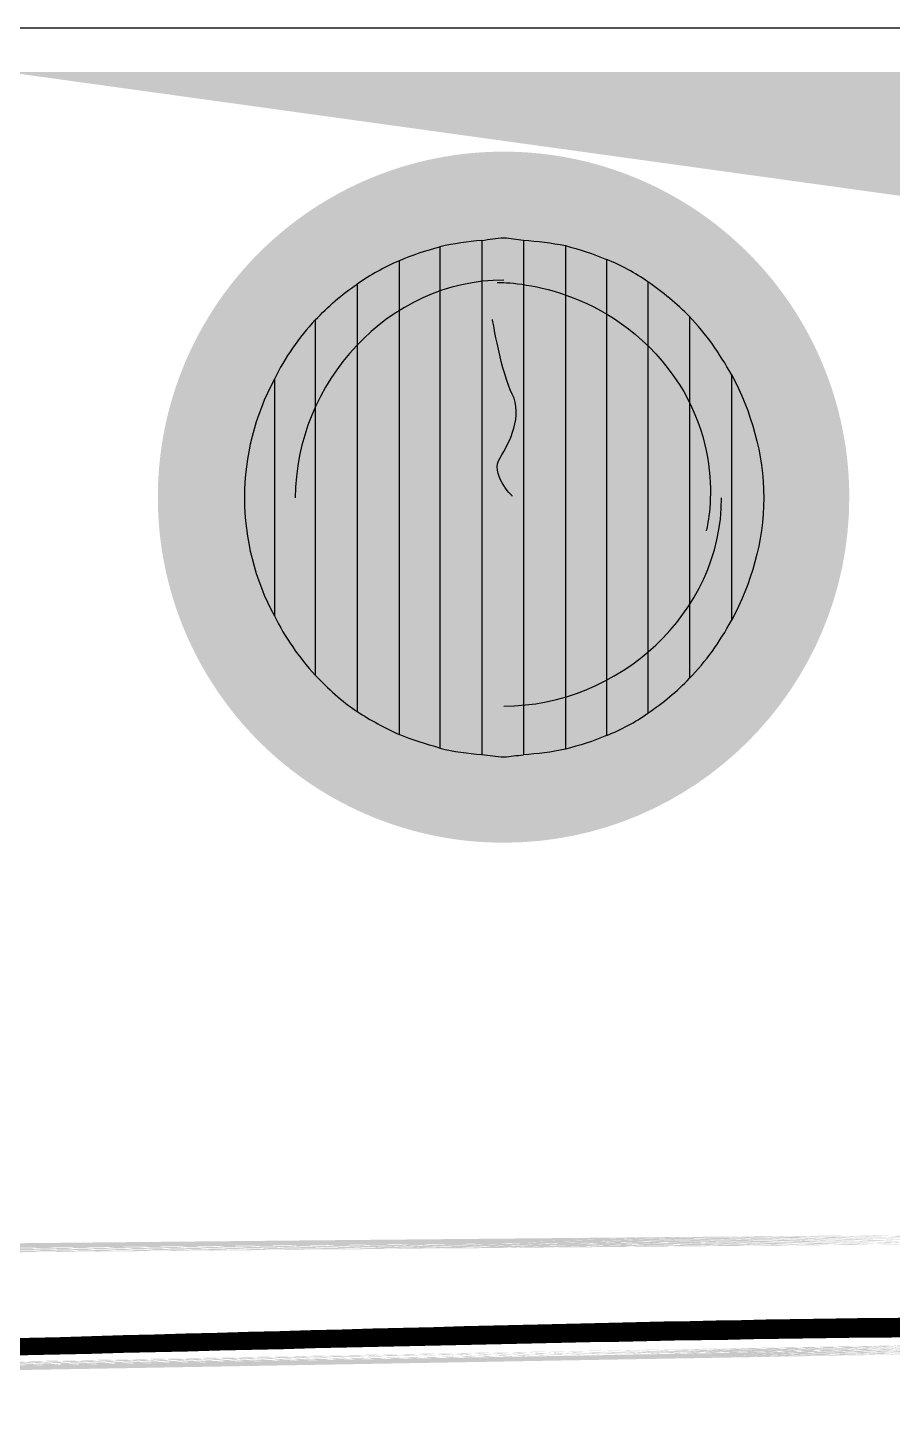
# Model space of a CAD drawing. Header units: millimetres. Extents: x 1111 to 1333, y -447 to -319.
# Drawn here: x 1281.4151 to 1281.5799, y -442.0168 to -441.7529 of the extents above; entities that cross this region are included whole.
import ezdxf

# ---------------------------------------------------------------- set-up
doc = ezdxf.new("R2010")
doc.units = ezdxf.units.MM

# ---------------------------------------------------------------- blocks, each defined once
blk = doc.blocks.new('scanne')
at = {"transparency": 33554559}
h = blk.add_hatch(color=256, dxfattribs=at)
h.paths.add_polyline_path([(0.3979454049256219, 0.4791329644069721, 0.000348593503615), (1.12273494491842, 0.4778556414512423)], flags=0)
h.paths.add_polyline_path([(1.122734944931153, 0.4778556414512423, 0.0003490594145766), (1.847615722274667, 0.4791329644067446)], flags=0)
h.paths.add_polyline_path([(2.39887181502695, 0.8779770573146379), (2.212337044821879, 0.8779770573146379)], flags=0)
h.paths.add_polyline_path([(2.201206087637046, 0.8731870962308221), (2.172420702457429, 0.8426225826488007)], flags=0)
h.paths.add_polyline_path([(2.163160111029128, 0.8423488705866475), (2.129493527411568, 0.8734608082927479)], flags=0)
h.paths.add_polyline_path([(2.118225714195659, 0.8779770573146379), (1.932101512083363, 0.8779770573146379)], flags=0)
h.paths.add_polyline_path([(1.932101512083363, 0.8779770573146379, 0.3081533001647686), (1.925076235826736, 0.8731870962310495)], flags=0)
h.paths.add_polyline_path([(1.925076235827646, 0.8731870962308221), (1.924346336995995, 0.8669829561604274)], flags=0)
h.paths.add_polyline_path([(1.122734944960257, 0.7356011664344351, 0.0084323488305773), (1.692694695249656, 0.7471883103894471)], flags=0)
h.paths.add_polyline_path([(0.5529576693777472, 0.7471883103892197, 0.008435613470143), (1.122734944959347, 0.7356011664344351)], flags=0)
h.paths.add_polyline_path([(0.3212147902770539, 0.8669829561604274), (0.3205305101221256, 0.8731870962308221)], flags=0)
h.paths.add_polyline_path([(0.3134596151887763, 0.8779770573146379), (0.1274266504312891, 0.8779770573146379)], flags=0)
h.paths.add_polyline_path([(0.1160675998614806, 0.8734608082927479), (0.0824922535982751, 0.8423488705866475)], flags=0)
h.paths.add_polyline_path([(0.0730491874612653, 0.8426225826488007), (0.0444006583127248, 0.8731870962308221)], flags=0)
h.paths.add_polyline_path([(0.0333153198046148, 0.8779770573146379), (-0.1532650690771788, 0.8779770573146379)], flags=0)
h = blk.add_hatch(color=256, dxfattribs=at)
h.paths.add_polyline_path([(0.3979454049533615, 0.4839229254905604, 0.0004730256474262), (1.122689326269892, 0.4821894157651059)], flags=0)
h.paths.add_polyline_path([(1.122689326280351, 0.4821894157651059, 0.0004736602843846), (1.84761572229695, 0.4839229254905604)], flags=0)
h.paths.add_polyline_path([(2.389884935659893, 0.8779770573146379), (2.212337044821879, 0.8779770573146379)], flags=0)
h.paths.add_polyline_path([(2.201206087637046, 0.8731870962308221), (2.172375083780252, 0.8426225826488007)], flags=0)
h.paths.add_polyline_path([(2.163114492351496, 0.8423488705866475), (2.129493527411568, 0.8734608082927479)], flags=0)
h.paths.add_polyline_path([(2.118225714195659, 0.8779770573146379), (1.932101512083363, 0.8779770573146379)], flags=0)
h.paths.add_polyline_path([(1.932101512083363, 0.8779770573144104, 0.3114678950838856), (1.925076235826736, 0.8731870962308221)], flags=0)
h.paths.add_polyline_path([(1.925076235827646, 0.8731870962308221), (1.924346336995995, 0.8669829561604274)], flags=0)
h.paths.add_polyline_path([(1.122689326282625, 0.7356011664344351, 0.008432043201291), (1.692694695248292, 0.7471883103894471)], flags=0)
h.paths.add_polyline_path([(0.5529576693786566, 0.7471883103892197, 0.0084359193756812), (1.12268932628126, 0.7356011664344351)], flags=0)
h.paths.add_polyline_path([(0.3211691716003315, 0.8669829561604274), (0.3204848914454033, 0.8731870962308221)], flags=0)
h.paths.add_polyline_path([(0.3134596151887763, 0.8779770573146379), (0.1274266504312891, 0.8779770573146379)], flags=0)
h.paths.add_polyline_path([(0.1160675998614806, 0.8734608082927479), (0.0824922535982751, 0.8423488705866475)], flags=0)
h.paths.add_polyline_path([(0.0730491874612653, 0.8426225826488007), (0.0444006583127248, 0.8731870962308221)], flags=0)
h.paths.add_polyline_path([(0.0333153198046148, 0.8779770573146379), (-0.1443238083877532, 0.8779770573146379)], flags=0)
h = blk.add_hatch(color=256, dxfattribs=at)
h.paths.add_polyline_path([(0.3979317193836778, 0.4933659916271154, 0.0006971800122096), (1.122721259380114, 0.4908113457158834)], flags=0)
h.paths.add_polyline_path([(1.122721259380114, 0.4908113457161108, 0.000697834992868), (1.847647655395803, 0.4933659916273428)], flags=0)
h.paths.add_polyline_path([(2.371897491323352, 0.8779770573146379), (2.212323359219453, 0.8779770573146379)], flags=0)
h.paths.add_polyline_path([(2.201238020710889, 0.8731870962308221), (2.172407016854549, 0.8426225826488007)], flags=0)
h.paths.add_polyline_path([(2.163146425425793, 0.8423488705866475), (2.129479841808688, 0.8734608082927479)], flags=0)
h.paths.add_polyline_path([(2.118212028592779, 0.8779770573146379), (1.932087826480483, 0.8779770573146379)], flags=0)
h.paths.add_polyline_path([(1.932087826480483, 0.8779770573146379, 0.3081533000660401), (1.925062550224311, 0.8731870962308221)], flags=0)
h.paths.add_polyline_path([(1.925062550224311, 0.8731870962308221), (1.92433265139266, 0.8669829561604274)], flags=0)
h.paths.add_polyline_path([(1.122721259357831, 0.7356011664344351, 0.0084333692875137), (1.692681009646321, 0.7471883103892197)], flags=0)
h.paths.add_polyline_path([(0.5529439837753217, 0.7471883103892197, 0.0084345923569916), (1.122721259357831, 0.7356011664344351)], flags=0)
h.paths.add_polyline_path([(0.3212011046737189, 0.8669829561604274), (0.3205168245187906, 0.8731870962308221)], flags=0)
h.paths.add_polyline_path([(0.3134459295863508, 0.8779770573146379), (0.1274129648279541, 0.8779770573146379)], flags=0)
h.paths.add_polyline_path([(0.1160995329353227, 0.8734608082927479), (0.08247856799494001, 0.8423488705866475)], flags=0)
h.paths.add_polyline_path([(0.07303550185838499, 0.8426225826488007), (0.0443869727098445, 0.8731870962308221)], flags=0)
h.paths.add_polyline_path([(0.0333016342017345, 0.8779770573146379), (-0.1263637352569731, 0.8779770573146379)], flags=0)
h = blk.add_hatch(color=256, dxfattribs=at)
h.paths.add_polyline_path([(1.932087826480483, 0.8779816191822646), (2.118212028592779, 0.8779816191822646)], flags=0)
h.paths.add_polyline_path([(2.129479841808688, 0.8734653701603747), (2.163146425425793, 0.8423534324545016)], flags=0)
h.paths.add_polyline_path([(2.172407016854549, 0.8426271445164275), (2.201238020710889, 0.8731916580986762)], flags=0)
h.paths.add_polyline_path([(2.212323359219453, 0.8779816191822646), (2.398903748100337, 0.8779816191822646)], flags=0)
h.paths.add_polyline_path([(2.40789062746694, 0.8687210277537359), (2.209723094630362, 0.8687210277537359), (2.182808075207731, 0.8416691522998007)], flags=0)
h.paths.add_polyline_path([(2.167343343709262, 0.8320892301317144, 0.2906914948054191), (2.182808075207731, 0.8416691522995733)], flags=0)
h.paths.add_polyline_path([(2.153155935166296, 0.8395250744815712, 0.2458405006243745), (2.167343343709262, 0.8320892301321691)], flags=0)
h.paths.add_polyline_path([(2.153155935165841, 0.8395250744811164), (2.119945538318233, 0.8695877826164633), (1.936284744763497, 0.8695877826164633)], flags=0)
for points in [[(1.965334718270014, 0.7884504037251645, 0.4143301439739579), (2.03125370651719, 0.7225770341540283), (2.03125370651719, 0.7225770341544832, 0.413954293628761), (2.097127076088554, 0.7884504037253919), (2.097127076088554, 0.7884504037253919, 0.4143301439729254), (2.03125370651719, 0.8543693919732503), (2.03125370651719, 0.8543693919732503, 0.4147058823525309)], [(2.031271953987697, 0.7235030932972677, 0.4135932124852321), (2.09618733134198, 0.7884640893282722), (2.096187331342889, 0.7884640893282722, 0.4139743812127353), (2.031271953988152, 0.8534707040364538), (2.031271953988152, 0.8534707040364538, 0.4144737087033286), (1.966265339279516, 0.7884640893282722), (1.966265339280425, 0.7884640893282722, 0.4140926449598459)], [(2.031271953988152, 0.7243880956307294, 0.4136087902299322), (2.09527495780253, 0.7884367181220568), (2.09527495780253, 0.7884367181222843, 0.4142624646361812), (2.031271953988152, 0.8525309592905614), (2.031271953988152, 0.8525309592905614, 0.414649254623312), (1.967223331496597, 0.7884367181222843), (1.967223331496597, 0.7884367181220568, 0.4139958273476677)], [(2.031244582781937, 0.725323278508995, 0.4136248183418445), (2.094335213056865, 0.7884595274606454), (2.09433521305732, 0.7884595274606454, 0.4141668870083412), (2.031244582782392, 0.8515957764122958), (2.031244582781937, 0.8515957764122958, 0.414709024980501), (1.968153952507918, 0.7884595274606454), (1.968153952507918, 0.7884595274606454, 0.4141671640991361)], [(2.031271953988152, 0.7262675851225141, 0.4139449065372689), (2.093404592045999, 0.7884458418575379), (2.093404592045999, 0.7884458418575379, 0.4143429915524161), (2.031271953988152, 0.8506697172692838), (2.031271953988152, 0.8506697172692838, 0.4147414265607005), (1.969093697253583, 0.7884458418575379), (1.969093697253583, 0.7884458418575379, 0.414343467308577)], [(2.031271953988152, 0.7271571493240572, 0.4140912705332664), (2.092492218506549, 0.7884686511961263), (2.092492218506095, 0.7884686511958992, 0.4145546551854581), (2.031271953988152, 0.8496432970371188), (2.031271953988152, 0.8496432970371188, 0.4148340917222554), (1.970051689469755, 0.7884686511958992), (1.970051689470665, 0.7884686511961263, 0.4143706155407492)], [(2.031271953988152, 0.7280923322023228, 0.4134214996290741), (2.091579844966645, 0.7884458418575379), (2.091579844966645, 0.7884458418575379, 0.4141453482721644), (2.031271953988152, 0.8487537328360303), (2.031271953988152, 0.8487537328360303, 0.4147125567345466), (1.970964063010114, 0.7884458418575379), (1.970964063010114, 0.7884458418575379, 0.4139888726594973)], [(2.031271953988152, 0.7290229532129615, 0.4137235074552691), (2.090667471427195, 0.7884640893282722), (2.090667471427195, 0.7884640893282722, 0.4138825177921602), (2.031271953988152, 0.8478596067668605), (2.031271953988152, 0.8478596067670878, 0.4144585546880162), (1.971876436549564, 0.7884640893282722), (1.971876436550473, 0.7884640893282722, 0.4142994795270417)], [(2.031271953988152, 0.7299581360907724, 0.4137728685750954), (2.089709479210114, 0.7884412799899109), (2.089709479210114, 0.7884412799899109, 0.4140654438934129), (2.031271953987697, 0.8469244238888222), (2.031271953988152, 0.8469244238888222, 0.414650856953371), (1.972834428766645, 0.7884412799899109), (1.972834428765736, 0.7884412799899109, 0.4143584027336341)], [(2.031271953988152, 0.7308477002923155, 0.413925950193904), (2.088797105670664, 0.7884640893282722), (2.088797105669755, 0.7884640893282722, 0.4139571768424941), (2.031271953988152, 0.8459892410103294), (2.031271953988152, 0.8459892410103294, 0.4142545911437252), (1.973746802306095, 0.7884640893282722), (1.973746802306095, 0.7884640893282722, 0.4142232328379519)], [(2.031271953988152, 0.7317874450382078, 0.4135119418519295), (2.087884732130305, 0.7884458418575379), (2.087884732130305, 0.7884458418575379, 0.4142828687106219), (2.031271953988152, 0.8450586199996905), (2.031271953988152, 0.8450586199999179, 0.4150544744109238), (1.974704794522722, 0.7884458418575379), (1.974704794522722, 0.7884458418575379, 0.4142834138764579)], [(1.97562629179788, 0.7884504037251645, 0.4143120133082871), (2.031281077723861, 0.732704380445739), (2.031281077723861, 0.732704380445739, 0.4140046769405422), (2.086935863648932, 0.7884504037253919), (2.086935863649841, 0.7884504037253919, 0.4143442622930977), (2.031281077723861, 0.8441051896511453), (2.031281077723861, 0.8441051896506905, 0.4146516727751132)], [(1.978253927593186, 0.7883682901065187, 0.4143719201297519), (2.031262830252899, 0.7353593874463514), (2.031262830252899, 0.7353593874463514, 0.4148386442038307), (2.084317351589788, 0.7883682901065187), (2.084317351590698, 0.7883682901067459, 0.4146603611362207), (2.031262830253808, 0.8414228114438628), (2.031262830252899, 0.8414228114440901, 0.4141934339191712)], [(2.018927539995502, 0.7883682901067459, 0.4151318634496856), (2.031290201459569, 0.7760056286435884), (2.031290201459569, 0.7760056286429063, 0.4129810994802356), (2.043698481599903, 0.7883682901067459), (2.043698481599903, 0.7883682901065187, 0.4136029411907531), (2.031290201459569, 0.8007765702475353), (2.031290201459569, 0.8007765702475353, 0.4157471242640077)]]:
    blk.add_hatch(color=256, dxfattribs=at).paths.add_polyline_path(points)
h = blk.add_hatch(color=256, dxfattribs=at)
h.paths.add_polyline_path([(1.991538086331047, 0.7883682901067459, 0.413748630346279), (2.031271953988152, 0.7486344224500954)], flags=0)
h.paths.add_polyline_path([(2.031271953988152, 0.7468552940474638, 0.4137362637331153), (2.072784950047434, 0.7883682901067459)], flags=0)
h.paths.add_polyline_path([(1.989713339252148, 0.7883682901067459, 0.4130973130171038), (2.031271953988152, 0.7468552940474638)], flags=0)
h.paths.add_polyline_path([(2.031271953988152, 0.829881286166028, 0.4139218355206807), (1.989713339251693, 0.7883682901067459)], flags=0)
h = blk.add_hatch(color=256, dxfattribs=at)
h.paths.add_polyline_path([(1.75336297377612, 0.6521007400751841, 0.0045207308033947), (1.755780763656503, 0.7388674637068107)], flags=0)
h.paths.add_polyline_path([(2.121688171782579, 0.6252313393292753, 0.0011251765678263), (1.803817230526647, 0.619620242059682)], flags=0)
h.paths.add_polyline_path([(2.121688171778941, 0.6252313393292753, 0.1465115325513632), (2.237012187204754, 0.6610420007650646)], flags=0)
h.paths.add_polyline_path([(2.121688171778941, 0.6478582031154474, 0.0549144206479546), (2.237012187204754, 0.6610420007650646)], flags=0)
h.paths.add_polyline_path([(2.121688171785763, 0.6478582031154474, 0.0007520427109599), (1.816590460073939, 0.6448929891112131)], flags=0)
h.paths.add_polyline_path([(1.788854304473488, 0.7447066543613801, 0.0068315138256343), (1.787485744164087, 0.6812054559936769)], flags=0)
h = blk.add_hatch(color=256, dxfattribs=at)
h.paths.add_polyline_path([(1.753490706071943, 0.652191977429311, 0.0042237114740628), (1.755862877275149, 0.7388674637065833)], flags=0)
h.paths.add_polyline_path([(2.121633429363782, 0.6253225766831747, 0.0011369116975774), (1.803853725462658, 0.6196658607366317)], flags=0)
h.paths.add_polyline_path([(2.121633429366056, 0.6253225766831747, 0.1465422272343393), (2.236683732730625, 0.6609051447339879)], flags=0)
h.paths.add_polyline_path([(2.121679048043233, 0.6477669657613206, 0.0550335022062858), (2.236683732730625, 0.6609051447339879)], flags=0)
h.paths.add_polyline_path([(2.121679048053238, 0.6477669657613206, 0.0007389381559305), (1.816490098996609, 0.6448473704342633)], flags=0)
h.paths.add_polyline_path([(1.788753943383426, 0.744661035684203, 0.0066144056081673), (1.787431001751201, 0.6812054559936769)], flags=0)
h = blk.add_hatch(color=256, dxfattribs=at)
h.paths.add_polyline_path([(1.753604752764886, 0.6522832147829832, 0.0043399684135269), (1.755931305290914, 0.7388674637068107)], flags=0)
h.paths.add_polyline_path([(2.121610620030196, 0.6254138140373016, 0.0011375672598247), (1.8039221534857, 0.6197570980907586)], flags=0)
h.paths.add_polyline_path([(2.121610620027922, 0.6254138140373016, 0.146557913443924), (2.236341592653161, 0.6607682887029114)], flags=0)
h.paths.add_polyline_path([(2.121610620027922, 0.6476757284076485, 0.0551575494776463), (2.236341592653161, 0.6607682887031388)], flags=0)
h.paths.add_polyline_path([(2.121610620037472, 0.6476757284076485, 0.0007400297223854), (1.816421670988574, 0.6447561330803638)], flags=0)
h.paths.add_polyline_path([(1.788639896691393, 0.7446610356844304, 0.006386546976846), (1.787362573735435, 0.6812054559936769)], flags=0)
h = blk.add_hatch(color=256, dxfattribs=at)
h.paths.add_polyline_path([(1.753673180780197, 0.6523288334599329, 0.0042107423584544), (1.756045351982947, 0.7388674637068107)], flags=0)
h.paths.add_polyline_path([(2.12154219201534, 0.6254594327142513, 0.0011385516681869), (1.80399058150283, 0.6198027167679357)], flags=0)
h.paths.add_polyline_path([(2.121542192012611, 0.6254594327142513, 0.1467474621164464), (2.236045071253329, 0.6606770513492393)], flags=0)
h.paths.add_polyline_path([(2.121542192012611, 0.6475844910535216, 0.0554164269186411), (2.236045071253329, 0.6606770513492393)], flags=0)
h.paths.add_polyline_path([(2.121542192007154, 0.6475844910535216, 0.0007282498446598), (1.816307624286082, 0.6447105144031866)], flags=0)
h.paths.add_polyline_path([(1.78852584999845, 0.744661035684203, 0.0063865469767608), (1.787248527042493, 0.6812054559936769)], flags=0)
h = blk.add_hatch(color=256, dxfattribs=at)
h.paths.add_polyline_path([(1.753828284281325, 0.6523744521373374, 0.004446598116234999), (1.756109218130632, 0.7388674637068107)], flags=0)
h.paths.add_polyline_path([(2.121469202125581, 0.6255506700681508, 0.0011464309567996), (1.804008828970154, 0.619848335444658)], flags=0)
h.paths.add_polyline_path([(2.121469202129219, 0.6255506700681508, 0.1470542932517367), (2.235698369307328, 0.6605858139948851)], flags=0)
h.paths.add_polyline_path([(2.121514820806851, 0.6475388723765719, 0.0555948979319093), (2.235698369307783, 0.6605858139951124)], flags=0)
h.paths.add_polyline_path([(2.121514820814127, 0.6475388723765719, 0.0007278121317098), (1.816189015713234, 0.6446648957260095)], flags=0)
h.paths.add_polyline_path([(1.788452860115967, 0.7446154170072532, 0.0063965836406748), (1.78717553716001, 0.6812054559936769)], flags=0)
h = blk.add_hatch(color=256, dxfattribs=at)
h.paths.add_polyline_path([(1.753896712297546, 0.6525113081681866, 0.004455100022475), (1.756177646147307, 0.7388674637068107)], flags=0)
h.paths.add_polyline_path([(2.121400774112089, 0.6256419074222777, 0.0011474237352317), (1.804077256992286, 0.6199395727987849)], flags=0)
h.paths.add_polyline_path([(2.121446392791085, 0.647447635022445, 0.0556694599012887), (2.235401847907041, 0.6604489579642632)], flags=0)
h.paths.add_polyline_path([(2.121446392801544, 0.647447635022445, 0.000726520215918), (1.816074969039846, 0.6445736583723374)], flags=0)
h.paths.add_polyline_path([(1.788293194746302, 0.7446154170072532, 0.0061683436443107), (1.787061490467067, 0.6812054559936769)], flags=0)
h = blk.add_hatch(color=256, dxfattribs=at)
h.paths.add_polyline_path([(1.754029006460086, 0.6525569268451364, 0.0045632304743771), (1.75626432163267, 0.7388674637070382)], flags=0)
h.paths.add_polyline_path([(2.12135059356774, 0.6257331447761773, 0.0011595771113825), (1.804163932472192, 0.6199851914755073)], flags=0)
h.paths.add_polyline_path([(2.121396212246736, 0.6473563976685455, 0.0557970137205103), (2.235077955300539, 0.6603121019331866)], flags=0)
h.paths.add_polyline_path([(2.121396212239005, 0.6473563976685455, 0.0007160463425469), (1.816024788486402, 0.6445280396953877)], flags=0)
h.paths.add_polyline_path([(1.788197395524775, 0.7445697983303035, 0.0059494244785475), (1.787011309922718, 0.6812054559936769)], flags=0)
h = blk.add_hatch(color=256, dxfattribs=at)
h.paths.add_polyline_path([(1.754165862491163, 0.6526481641992632, 0.0046912079826551), (1.756355558986115, 0.7388674637068107)], flags=0)
h.paths.add_polyline_path([(2.121304974897839, 0.6257787634533543, 0.0011490812376723), (1.804209551146641, 0.6200764288296341)], flags=0)
h.paths.add_polyline_path([(2.121350593568649, 0.647265160314646, 0.0559252680737343), (2.234758624561209, 0.66017524590211)], flags=0)
h.paths.add_polyline_path([(2.121350593580928, 0.6472651603148734, 0.0007158312018325), (1.815933551143416, 0.6444368023414881)], flags=0)
h.paths.add_polyline_path([(1.788106158169966, 0.7445241796533538, 0.0059587908245812), (1.786920072568364, 0.6812054559936769)], flags=0)
h = blk.add_hatch(color=256, dxfattribs=at)
h.paths.add_polyline_path([(1.75425253797789, 0.6527394015529353, 0.0051164531188052), (1.756442234473752, 0.7388674637068107)], flags=0)
h.paths.add_polyline_path([(2.121254794350761, 0.6258700008070264, 0.0011612529131111), (1.804296226630185, 0.620122047506584)], flags=0)
h.paths.add_polyline_path([(2.121300413023845, 0.6471739229605192, 0.0561347460330705), (2.234480350631429, 0.6600840085482105)], flags=0)
h.paths.add_polyline_path([(2.121300413030667, 0.6471739229607465, 0.0007040759164888), (1.815837751918252, 0.6443911836645384)], flags=0)
h.paths.add_polyline_path([(1.78801035894935, 0.7444785609766315, 0.0057388161562281), (1.786869892024469, 0.6812054559936769)], flags=0)
h = blk.add_hatch(color=256, dxfattribs=at)
h.paths.add_polyline_path([(1.754348337198962, 0.6527850202301125, 0.0046902980608335), (1.756538033694823, 0.7388674637068107)], flags=0)
h.paths.add_polyline_path([(2.121213737535299, 0.6259156194839762, 0.0011711396838459), (1.804346407179536, 0.620122047506584)], flags=0)
h.paths.add_polyline_path([(2.12125935621475, 0.6470826856066197, 0.0565689074085409), (2.234119963083912, 0.659992771194311)], flags=0)
h.paths.add_polyline_path([(2.121259356223845, 0.6470826856066197, 0.0007026151696233), (1.815705457750709, 0.6442999463101842)], flags=0)
h.paths.add_polyline_path([(1.787878064785445, 0.7444785609761766, 0.0055094310277435), (1.786783216538196, 0.6812054559936769)], flags=0)
h = blk.add_hatch(color=256, dxfattribs=at)
h.paths.add_polyline_path([(1.754503440701, 0.6528762575842393, 0.0049287877480794), (1.756601899842507, 0.7388674637070382)], flags=0)
h.paths.add_polyline_path([(2.121140747659637, 0.626006856838103, 0.0011698179904408), (1.804364654644587, 0.6202132848604834)], flags=0)
h.paths.add_polyline_path([(2.121186366331812, 0.6470370669294426, 0.0565658593344537), (2.233773261138367, 0.6598559151632344)], flags=0)
h.paths.add_polyline_path([(2.12118636633545, 0.6470370669294426, 0.000703653050372), (1.815632467854584, 0.644254327633007)], flags=0)
h.paths.add_polyline_path([(1.787805074902962, 0.7444329422994543, 0.0057478666963846), (1.786664607978082, 0.6812054559936769)], flags=0)
h = blk.add_hatch(color=256, dxfattribs=at)
h.paths.add_polyline_path([(1.754567306848684, 0.6529674949381388, 0.0053460969302055), (1.756665765990192, 0.7388674637068107)], flags=0)
h.paths.add_polyline_path([(2.121067757772607, 0.6260980941920025, 0.0011780297318208), (1.804428520792271, 0.6202589035374331)], flags=0)
h.paths.add_polyline_path([(2.121158995126052, 0.6469458295755431, 0.0568350023412452), (2.233472177870908, 0.6597646778091076)], flags=0)
h.paths.add_polyline_path([(2.121158995123778, 0.6469458295757704, 0.0007034417603802), (1.815559477981196, 0.6441630902793349)], flags=0)
h.paths.add_polyline_path([(1.787686466341938, 0.7444329422994543, 0.0055181200978783), (1.786591618094234, 0.6812054559936769)], flags=0)
h = blk.add_hatch(color=256, dxfattribs=at)
h.paths.add_polyline_path([(1.754704162879761, 0.6530587322920383, 0.0050486604436692), (1.756757003344546, 0.7388674637070382)], flags=0)
h.paths.add_polyline_path([(2.120976520420981, 0.6261437128691796, 0.0011721889115353), (1.80451975815481, 0.62035014089156)], flags=0)
h.paths.add_polyline_path([(2.121067757772607, 0.6468545922216437, 0.0569726280450838), (2.233152847132032, 0.6596278217782583)], flags=0)
h.paths.add_polyline_path([(2.121067757781247, 0.6468545922218709, 0.0006906838333048), (1.815422621957395, 0.6441174716026126)], flags=0)
h.paths.add_polyline_path([(1.787595228988038, 0.7443873236222771, 0.0052967007355571), (1.786545999417512, 0.6812054559936769)], flags=0)
h = blk.add_hatch(color=256, dxfattribs=at)
h.paths.add_polyline_path([(1.754790838366034, 0.6531499696461652, 0.0054671983324593), (1.756843678831273, 0.7388674637068107)], flags=0)
h.paths.add_polyline_path([(2.12092633987163, 0.6262349502230791, 0.001180076623499), (1.804560814963906, 0.6203957595685097)], flags=0)
h.paths.add_polyline_path([(2.121017577227348, 0.6468089735446938, 0.0568518820807596), (2.232828954525075, 0.6594909657474091)], flags=0)
h.paths.add_polyline_path([(2.12101757723326, 0.6468089735446938, 0.0007019825311689), (1.815326822721317, 0.6440262342482584)], flags=0)
h.paths.add_polyline_path([(1.787499429766512, 0.7443873236225045, 0.0055268303211234), (1.786404581519263, 0.6812054559936769)], flags=0)
h = blk.add_hatch(color=256, dxfattribs=at)
h.paths.add_polyline_path([(1.754882075720388, 0.6531955883228875, 0.004621028581034001), (1.756934916184718, 0.7388674637068107)], flags=0)
h.paths.add_polyline_path([(2.120926339879815, 0.6262805688998015, 0.0011824387621626), (1.804606433634717, 0.620441378245232)], flags=0)
h.paths.add_polyline_path([(2.120971958549716, 0.646717736190567, 0.0571841672071443), (2.232509623786199, 0.6593997283932822)], flags=0)
h.paths.add_polyline_path([(2.1209719585529, 0.646717736190567, 0.0007017718419089), (1.815235585376967, 0.6439349968943588)], flags=0)
h.paths.add_polyline_path([(1.787362573735435, 0.7443417049453274, 0.0050745561537438), (1.786358962842086, 0.6812054559936769)], flags=0)
h = blk.add_hatch(color=256, dxfattribs=at)
h.paths.add_polyline_path([(1.755037179221517, 0.6532868256770143, 0.0052905286710633), (1.756998782332402, 0.7388674637068107)], flags=0)
h.paths.add_polyline_path([(2.120853349989147, 0.6263718062539283, 0.0011927058284037), (1.804670299789222, 0.6204869969226366)], flags=0)
h.paths.add_polyline_path([(2.120944587343956, 0.6466264988366675, 0.0573203369257379), (2.232208540518286, 0.659262872362433)], flags=0)
h.paths.add_polyline_path([(2.120944587341682, 0.6466264988366675, 0.0006910814437689), (1.815162595496758, 0.6438893782174091)], flags=0)
h.paths.add_polyline_path([(1.787289583852498, 0.7443417049453274, 0.0050745561537154), (1.786285972958694, 0.6812054559936769)], flags=0)
h = blk.add_hatch(color=256, dxfattribs=at)
h.paths.add_polyline_path([(1.755105607237283, 0.653378063030914, 0.0052911795118804), (1.757067210347713, 0.7388674637068107)], flags=0)
h.paths.add_polyline_path([(2.120784921980202, 0.6264630436080552, 0.0011937428640579), (1.804738727804078, 0.6205782342765361)], flags=0)
h.paths.add_polyline_path([(2.120876159328645, 0.646535261482768, 0.057457292238458), (2.231866400440821, 0.6591260163315839)], flags=0)
h.paths.add_polyline_path([(2.120876159335011, 0.646535261482768, 0.000678359306981), (1.815048548800632, 0.6438437595404594)], flags=0)
h.paths.add_polyline_path([(1.78717553716001, 0.7442960862683777, 0.0048516844351286), (1.786217544943383, 0.6812054559936769)], flags=0)
h = blk.add_hatch(color=256, dxfattribs=at)
h.paths.add_polyline_path([(1.755242463268359, 0.6534693003848134, 0.0054131379910259), (1.757158447702067, 0.7388674637068107)], flags=0)
h.paths.add_polyline_path([(2.120739303291657, 0.6265542809617273, 0.0012036876093685), (1.804784346478982, 0.6206238529534858)], flags=0)
h.paths.add_polyline_path([(2.120830540651923, 0.6464440241288685, 0.0577966347866504), (2.231547069702401, 0.6590347789774569)], flags=0)
h.paths.add_polyline_path([(2.120830540656015, 0.6464440241286411, 0.0006791575245624), (1.814957311434454, 0.6437525221863325)], flags=0)
h.paths.add_polyline_path([(1.78708429980611, 0.7442960862681502, 0.0048516844348729), (1.786126307589029, 0.6812054559936769)], flags=0)
h = blk.add_hatch(color=256, dxfattribs=at)
h.paths.add_polyline_path([(1.755329138754632, 0.6535605377387128, 0.0054140415864748), (1.757245123187885, 0.7388674637070382)], flags=0)
h.paths.add_polyline_path([(2.120643504082408, 0.6266455183158542, 0.0012026763278161), (1.804825403281256, 0.6207150903073853)], flags=0)
h.paths.add_polyline_path([(2.120780360106664, 0.6463984054516914, 0.0577335921851474), (2.231223177094989, 0.6588979229466077)], flags=0)
h.paths.add_polyline_path([(2.120780360106664, 0.6463984054519188, 0.0006904596471898), (1.814861512220659, 0.6436612848324331)], flags=0)
h.paths.add_polyline_path([(1.786942881907862, 0.7442504675914279, 0.0046280836606421), (1.786030508367502, 0.6812054559936769)], flags=0)
h = blk.add_hatch(color=256, dxfattribs=at)
h.paths.add_polyline_path([(1.755461432918082, 0.6536517750928397, 0.005536801593313), (1.757331798674158, 0.7388674637068107)], flags=0)
h.paths.add_polyline_path([(2.120593323528964, 0.6267367556697537, 0.0012129759769418), (1.804912078771621, 0.620760708984335)], flags=0)
h.paths.add_polyline_path([(2.120730179562769, 0.6463071680975645, 0.0580770062146787), (2.230899284489396, 0.6588066855924808)], flags=0)
h.paths.add_polyline_path([(2.120730179574593, 0.6463071680977919, 0.0006787501757577), (1.814765713010046, 0.6436156661554833)], flags=0)
h.paths.add_polyline_path([(1.786847082684971, 0.7442504675912005, 0.0043967868146124), (1.785980327822699, 0.6812054559936769)], flags=0)
h = blk.add_hatch(color=256, dxfattribs=at)
h.paths.add_polyline_path([(1.755552670271526, 0.6536973937700168, 0.0055373825184539), (1.757423036027603, 0.7388674637070382)], flags=0)
h.paths.add_polyline_path([(2.120547704857244, 0.6267823743469308, 0.0012181885653614), (1.805003316126885, 0.6208063276612849)], flags=0)
h.paths.add_polyline_path([(2.120684560885138, 0.6462159307436651, 0.0581606283674468), (2.230625572426333, 0.6586698295614042)], flags=0)
h.paths.add_polyline_path([(2.120684560874678, 0.6462159307436651, 0.0006785466390197), (1.814674475651145, 0.6435244288015838)], flags=0)
h.paths.add_polyline_path([(1.786801464008249, 0.7442048489142508, 0.0046354149669019), (1.785889090468799, 0.6812054559936769)], flags=0)
h = blk.add_hatch(color=256, dxfattribs=at)
h.paths.add_polyline_path([(1.755666716964469, 0.6537886311236889, 0.0060827151114517), (1.757491464043823, 0.7388674637068107)], flags=0)
h.paths.add_polyline_path([(2.120479276840114, 0.6268736117008303, 0.0012168165901665), (1.805026125459562, 0.6208975650151843)], flags=0)
h.paths.add_polyline_path([(2.120616132869827, 0.6461246933899929, 0.0583025452784299), (2.230283432348869, 0.6585329735305551)], flags=0)
h.paths.add_polyline_path([(2.12061613288256, 0.6461246933899929, 0.0006668476056072), (1.814560428964114, 0.6434788101244067)], flags=0)
h.paths.add_polyline_path([(1.786687417316215, 0.7441592302373011, 0.0044107340425534), (1.785820662453488, 0.6812054559936769)], flags=0)
h = blk.add_hatch(color=256, dxfattribs=at)
h.paths.add_polyline_path([(1.755776201788876, 0.6538798684778158, 0.0056622407130225), (1.757600948868685, 0.7388674637068107)], flags=0)
h.paths.add_polyline_path([(2.120406286950355, 0.6269192303777801, 0.0012157959135833), (1.805089991611794, 0.6209431836923613)], flags=0)
h.paths.add_polyline_path([(2.120588761664066, 0.6460790747128158, 0.058503816085509), (2.229936730404688, 0.6584417361766555)], flags=0)
h.paths.add_polyline_path([(2.120588761652243, 0.6460790747130432, 0.0006781398407021), (1.814487439066169, 0.6433875727705072)], flags=0)
h.paths.add_polyline_path([(1.786568808755646, 0.7441592302373011, 0.0044107340425108), (1.785702053892919, 0.6812054559936769)], flags=0)
at = {"lineweight": -3}
for points in [[(1.932096950215736, 0.8780135522563342), (2.118221152328032, 0.8780135522563342)], [(2.0270932831761, 0.8374129297367289), (2.0270932831761, 0.7393783928891935)], [(2.035030932972176, 0.8375041670906284), (2.035030932972176, 0.7393327742120164)], [(2.019110014703301, 0.836226844135126), (2.019110014703301, 0.7406100971677461)], [(2.043014201444975, 0.8364549375198748), (2.043014201444975, 0.7404276224597198)], [(2.011309220938301, 0.8335353421925901), (2.011309220938301, 0.7432103617561552)], [(2.050860613886698, 0.8338090542547433), (2.050860613886698, 0.7430278870481289)], [(2.003325952465502, 0.8291103305248271), (2.003325952465502, 0.7475897547469686)], [(2.058752645006052, 0.8295665172945518), (2.058752645006052, 0.7472704240080931)], [(1.995342683992703, 0.8222675289766812), (1.995342683992703, 0.7545237936492413)], [(2.066690294802128, 0.8229061904544323), (2.066690294802128, 0.7539307508482125)], [(1.987541890227703, 0.8109540970835951), (1.987541890227703, 0.7658372255420999)], [(2.074673563274927, 0.8118664706232721), (2.074673563274927, 0.7649248520026504)]]:
    blk.add_lwpolyline(points, dxfattribs=at)
for centre, radius, start, end in [((2.030819941093568, 0.7848698435914231), 0.0526750783663153, 94.0569525900857, 102.8444451977294), ((2.029279168198399, 0.7917014264421596), 0.0455301604605536, 113.2461597725087, 124.7517945200842), ((2.023020930548909, 0.7789220124520853), 0.0619808138766116, 45.20578086361037, 54.79550833097279), ((2.028733146463537, 0.7908981640402999), 0.0458144086565663, 136.7875709129913, 154.0386500119126), ((2.02962884987869, 0.7883154626697433), 0.0477893287336232, 151.7241300388896, 179.9311945611933), ((2.029447478048723, 0.7884301286198934), 0.0476079568994093, 180.0689319824672, 208.330802685621), ((2.030982092173644, 0.7874438429262228), 0.0485169770276107, 206.4451820696313, 222.7285970063961), ((2.029135673835071, 0.7906274950730677), 0.0525071480153395, 304.3367629779297, 315.6619478260985), ((2.039571891067907, 0.8041969672506183), 0.0672171449307069, 237.3683201555537, 245.1358512605314), ((2.036640625057998, 0.7789418303580078), 0.0386266670365475, 291.6009002676932, 304.9215826159311)]:
    blk.add_arc(centre, radius, start, end, dxfattribs=at)
for points in [[(2.0270932831761, 0.8374129297367289), (2.028507462162679, 0.8376410231217049), (2.029830403795358, 0.8379147351834035), (2.031290201459569, 0.8379147351834035)], [(2.031290201459569, 0.8379147351834035), (2.032567524415071, 0.8379147351834035), (2.03366237266232, 0.8376410231217049), (2.035030932972176, 0.8375041670906284)], [(2.035030932972176, 0.8375041670906284), (2.037676816237535, 0.8372760737056523), (2.040368318180071, 0.8370023616439539), (2.043014201444975, 0.8364549375198748)], [(2.011309220938301, 0.8335353421925901), (2.013818248172583, 0.834721427794193), (2.016464131437487, 0.8354969453030207), (2.019110014703301, 0.836226844135126)], [(2.043014201444975, 0.8364549375198748), (2.045705703387511, 0.8357250386882242), (2.04835158665287, 0.8349039025024467), (2.050860613886698, 0.8338090542547433)], [(2.058752645006052, 0.8295665172945518), (2.056289236448947, 0.8312087896663342), (2.05368897186031, 0.8327142060068126), (2.050860613886698, 0.8338090542547433)], [(2.031271953988152, 0.829881286166028), (2.009374989034085, 0.829881286166028), (1.991538086331047, 0.8102652550610401), (1.991538086331047, 0.7883682901067459)], [(1.995342683992703, 0.8222675289766812), (1.997806092549808, 0.8248221748879132), (2.000360738460813, 0.8271487274141691), (2.003325952465502, 0.8291103305248271)], [(2.030026564106037, 0.8294387849991836), (2.030026564106037, 0.8294387849991836), (2.04845650960965, 0.8298949717691357), (2.061457832551923, 0.814430240269985)], [(2.032900540756827, 0.8081348628456908), (2.030847700292042, 0.8120124503898296), (2.029114190566588, 0.8223678900660615), (2.029114190566588, 0.8223678900660615)], [(2.074673563274927, 0.8118664706232721), (2.072438248102344, 0.8158352955213103), (2.069837983514162, 0.8196216457113223), (2.066690294802128, 0.8229061904544323)], [(2.061457832551923, 0.814430240269985), (2.074504774169554, 0.7989655087710616), (2.069851669117497, 0.7820409796083823), (2.069851669117497, 0.7820409796083823)], [(2.074673563274927, 0.8118664706232721), (2.07841429478799, 0.8047955756901501), (2.080832084668372, 0.7968123072171239), (2.080832084668372, 0.7883728519743727)], [(2.030573988230344, 0.7960002947668272), (2.03244435398733, 0.7989198900938846), (2.034907762544435, 0.8041204192707027), (2.032900540756827, 0.8081348628456908)], [(2.032900540756827, 0.7886556877715521), (2.032900540756827, 0.7886556877715521), (2.028521147766014, 0.7930806994395426), (2.030573988230344, 0.7960002947668272)], [(2.031271953988152, 0.7486344224500954), (2.053168918942674, 0.7486344224500954), (2.072784950047434, 0.7664257064752747), (2.072784950047434, 0.7883682901067459)], [(2.080832084668372, 0.7883728519743727), (2.080832084668372, 0.7798877780546718), (2.07841429478799, 0.7720413656127221), (2.074673563274927, 0.7649248520026504)], [(2.066690294802128, 0.7539307508482125), (2.069837983514162, 0.7571696769143728), (2.072438248102344, 0.7609104084276624), (2.074673563274927, 0.7649248520026504)], [(1.995342683992703, 0.7545237936492413), (1.997806092549808, 0.7519691477377819), (2.000360738460813, 0.7495513578573992), (2.003325952465502, 0.7475897547469686)], [(2.019110014703301, 0.7406100971677461), (2.016464131437487, 0.7413856146765739), (2.013818248172583, 0.742115513508452), (2.011309220938301, 0.7432103617561552)], [(2.050860613886698, 0.7430278870481289), (2.04835158665287, 0.7418874201232484), (2.045705703387511, 0.7411575212915978), (2.043014201444975, 0.7404276224597198)], [(2.019110014703301, 0.7406100971677461), (2.02175589796866, 0.7399258170128178), (2.024401781233564, 0.7396064862739422), (2.0270932831761, 0.7393783928891935)], [(2.0270932831761, 0.7393783928891935), (2.028507462162679, 0.7392415368581169), (2.029830403795358, 0.738967824796191), (2.031290201459569, 0.738967824796191)], [(2.031290201459569, 0.738967824796191), (2.032567524415071, 0.738967824796191), (2.03366237266232, 0.7392415368581169), (2.035030932972176, 0.7393327742120164)], [(2.043014201444975, 0.7404276224597198), (2.040368318180071, 0.7397889609819686), (2.037676816237535, 0.7395608675969925), (2.035030932972176, 0.7393327742120164)], [(1.807959406395411, 0.6239083976965958), (1.848286316853545, 0.6239083976965958), (2.050468293264884, 0.630705580567792), (2.117664604468473, 0.630705580567792)], [(1.807982215734455, 0.6239540163735456), (1.848309126192134, 0.6239540163735456), (2.050399865249119, 0.6307968179216914), (2.117596176453162, 0.6307968179216914)], [(1.808073453088354, 0.6239996350504953), (1.848400363545579, 0.6239996350504953), (2.050354246572396, 0.6308424365988686), (2.117504939098807, 0.6308424365988686)], [(1.808096262426488, 0.6240452537274451), (1.848423172884167, 0.6240452537274451), (2.050285818557085, 0.6309336739527679), (2.117482129760674, 0.6309336739527679)], [(1.808187499780842, 0.6241364910815719), (1.848514410238522, 0.6241364910815719), (2.050240199880363, 0.6310249113066675), (2.117436511083496, 0.6310249113066675)], [(1.808228556589938, 0.6241821097585217), (1.848555467047617, 0.6241821097585217), (2.050144400658382, 0.631116148660567), (2.117386330538693, 0.631116148660567)], [(1.808292422737622, 0.6242277284354714), (1.848619333195301, 0.6242277284354714), (2.050117029451712, 0.631207386014694), (2.117313340655755, 0.631207386014694)], [(1.808333479547172, 0.6243189657893708), (1.848706008682029, 0.6243189657893708), (2.050066848907363, 0.6312530046916436), (2.117217541434229, 0.6312530046916436)], [(1.808401907562938, 0.6243645844663206), (1.848728818019708, 0.6243645844663206), (2.049998420892052, 0.6313442420457706), (2.117149113418918, 0.6313442420457706)], [(1.808452088107287, 0.6244102031434977), (1.848824617241689, 0.6244102031434977), (2.049957364082956, 0.63143547939967), (2.11715367528609, 0.63143547939967)], [(1.808534201725933, 0.6245014404973972), (1.848861112183158, 0.6245014404973972), (2.049902621670526, 0.6314810980766197), (2.117053314196937, 0.6314810980766197)], [(1.808579820402655, 0.6245470591745744), (1.848952349537512, 0.6245470591745744), (2.049811384316171, 0.6315723354305192), (2.117007695520214, 0.6315723354305192)], [(1.80864368655034, 0.6245926778515241), (1.849016215685196, 0.6245926778515241), (2.049738394433234, 0.6316179541076963), (2.116934705636822, 0.6316179541076963)], [(1.808689305227062, 0.6246839152051962), (1.849061834361918, 0.6246839152051962), (2.049692775756511, 0.6317091914615958), (2.116889086959645, 0.6317091914615958)], [(1.808775980713789, 0.6247295338823733), (1.849148509848191, 0.6247295338823733), (2.04968821388843, 0.6318004288154953), (2.116838906414841, 0.6318004288154953)], [(1.808821599391421, 0.6248207712362728), (1.849194128524914, 0.6248207712362728), (2.04959697653453, 0.631846047492445), (2.116793287738119, 0.631846047492445)], [(1.808890027405823, 0.6248663899134499), (1.849262556540679, 0.6248663899134499), (2.049528548518765, 0.6319372848465719), (2.116724859722808, 0.6319372848465719)], [(1.80622133480233, 0.6220836506170145), (1.846502626583287, 0.6220836506170145), (2.052151622445535, 0.6284246467184857), (2.119347933649578, 0.6284246467184857)], [(1.806285200950014, 0.6221748879711413), (1.846566492730971, 0.6221748879711413), (2.052078632562597, 0.6285158840723853), (2.119274943766185, 0.6285158840723853)], [(1.806326257760019, 0.6222205066480911), (1.846653168216789, 0.6222205066480911), (2.052028452017793, 0.6286071214265121), (2.119224763221836, 0.6286071214265121)], [(1.806422056981091, 0.6222661253250408), (1.846703348762048, 0.6222661253250408), (2.051941776531521, 0.6286983587801842), (2.119138087735109, 0.6286983587801842)], [(1.806458551923014, 0.6223573626789403), (1.846739843703517, 0.6223573626789403), (2.05188703411909, 0.6287439774573614), (2.119083345323133, 0.6287439774573614)], [(1.806504170599737, 0.62240298135589), (1.846831081057871, 0.62240298135589), (2.051841415442368, 0.6288352148112609), (2.119037726645501, 0.6288352148112609)], [(1.806572598615503, 0.6224486000330672), (1.846899509073182, 0.6224486000330672), (2.051818606103779, 0.6289264521653877), (2.11896929863019, 0.6289264521653877)], [(1.806636464763187, 0.6225398373869666), (1.846917756543234, 0.6225398373869666), (2.051745616220387, 0.6289720708423375), (2.11894192742443, 0.6289720708423375)], [(1.806682083439909, 0.6226310747410935), (1.847008993897588, 0.6226310747410935), (2.051654378866942, 0.6290633081962369), (2.118850690070075, 0.6290633081962369)], [(1.806768758926182, 0.622676693417816), (1.847050050706684, 0.622676693417816), (2.051649816999315, 0.6291545455501364), (2.118800509525726, 0.6291545455501364)], [(1.806814377602904, 0.6227223120947656), (1.847141288061038, 0.6227223120947656), (2.051558579644961, 0.6292457829042633), (2.118754890849004, 0.6292457829042633)], [(1.80688280561867, 0.6227679307719427), (1.847164097399627, 0.6227679307719427), (2.05149015162965, 0.6293370202581628), (2.118686462833238, 0.6293370202581628)], [(1.806928424296302, 0.6228135494488924), (1.847255334753072, 0.6228135494488924), (2.051444532952928, 0.6293826389353399), (2.118640844156061, 0.6293826389353399)], [(1.806987728575904, 0.622904786802792), (1.847269020356407, 0.622904786802792), (2.051412599878631, 0.6294738762890121), (2.118563292405042, 0.6294738762890121)], [(1.807033347252627, 0.6229960241569188), (1.847360257710761, 0.6229960241569188), (2.051321362524276, 0.6295651136431389), (2.11851767372832, 0.6295651136431389)], [(1.807124584606981, 0.6230416428338686), (1.847451495064206, 0.6230416428338686), (2.051275743847554, 0.6296107323200886), (2.118472055051142, 0.6296107323200886)], [(1.807165641416077, 0.6230872615108183), (1.847492551873756, 0.6230872615108183), (2.051225563303205, 0.6297019696742155), (2.118421874506793, 0.6297019696742155)], [(1.807238631299469, 0.6231784988647178), (1.847565541757148, 0.6231784988647178), (2.051161697155066, 0.6297475883511652), (2.118358008359109, 0.6297475883511652)], [(1.807256878770431, 0.6232241175416675), (1.847583789227201, 0.6232241175416675), (2.051088707272128, 0.6298388257050647), (2.118285018475717, 0.6298388257050647)], [(1.807343554256704, 0.6232697362188447), (1.847670464713928, 0.6232697362188447), (2.051038526727325, 0.6299300630589642), (2.118234837930458, 0.6299300630589642)], [(1.807389172933426, 0.6233609735727442), (1.84771608339065, 0.6233609735727442), (2.050992908050147, 0.6299756817359139), (2.118189219253736, 0.6299756817359139)], [(1.807475848420153, 0.6234065922499213), (1.847757140200201, 0.6234065922499213), (2.050942727505344, 0.6300669190900408), (2.118093420031755, 0.6300669190900408)], [(1.807498657757832, 0.6234978296035933), (1.847871186892689, 0.6234978296035933), (2.050874299490033, 0.6301581564439404), (2.118070610694076, 0.6301581564439404)], [(1.807608142583148, 0.6235434482805431), (1.847889434363651, 0.6235434482805431), (2.050846928284272, 0.6302037751211174), (2.117997620810683, 0.6302037751211174)], [(1.807653761259871, 0.6235890669577202), (1.847980671718005, 0.6235890669577202), (2.050755690929918, 0.6302950124747895), (2.117952002133961, 0.6302950124747895)], [(1.80771762740801, 0.6236346856346701), (1.847998919188057, 0.6236346856346701), (2.05068270104698, 0.6303862498289164), (2.117879012250568, 0.6303862498289164)], [(1.807740436746598, 0.6237259229887968), (1.848067347203368, 0.6237259229887968), (2.050614273031214, 0.6304774871828159), (2.117810584235257, 0.6304774871828159)], [(1.807827112232416, 0.6237715416657466), (1.848154022690096, 0.6237715416657466), (2.050609711163588, 0.6305687245369427), (2.117760403689999, 0.6305687245369427)], [(1.807872730909593, 0.6238627790196462), (1.848199641366818, 0.6238627790196462), (2.050518473809233, 0.6306143432138925), (2.117714785013276, 0.6306143432138925)]]:
    blk.add_open_spline(points, degree=3, dxfattribs=at)

msp = doc.modelspace()

# ---------------------------------------------------------------- block references
msp.add_blockref('scanne', (1279.474531254918, -442.6308947301144))

doc.saveas('drawing.dxf')
